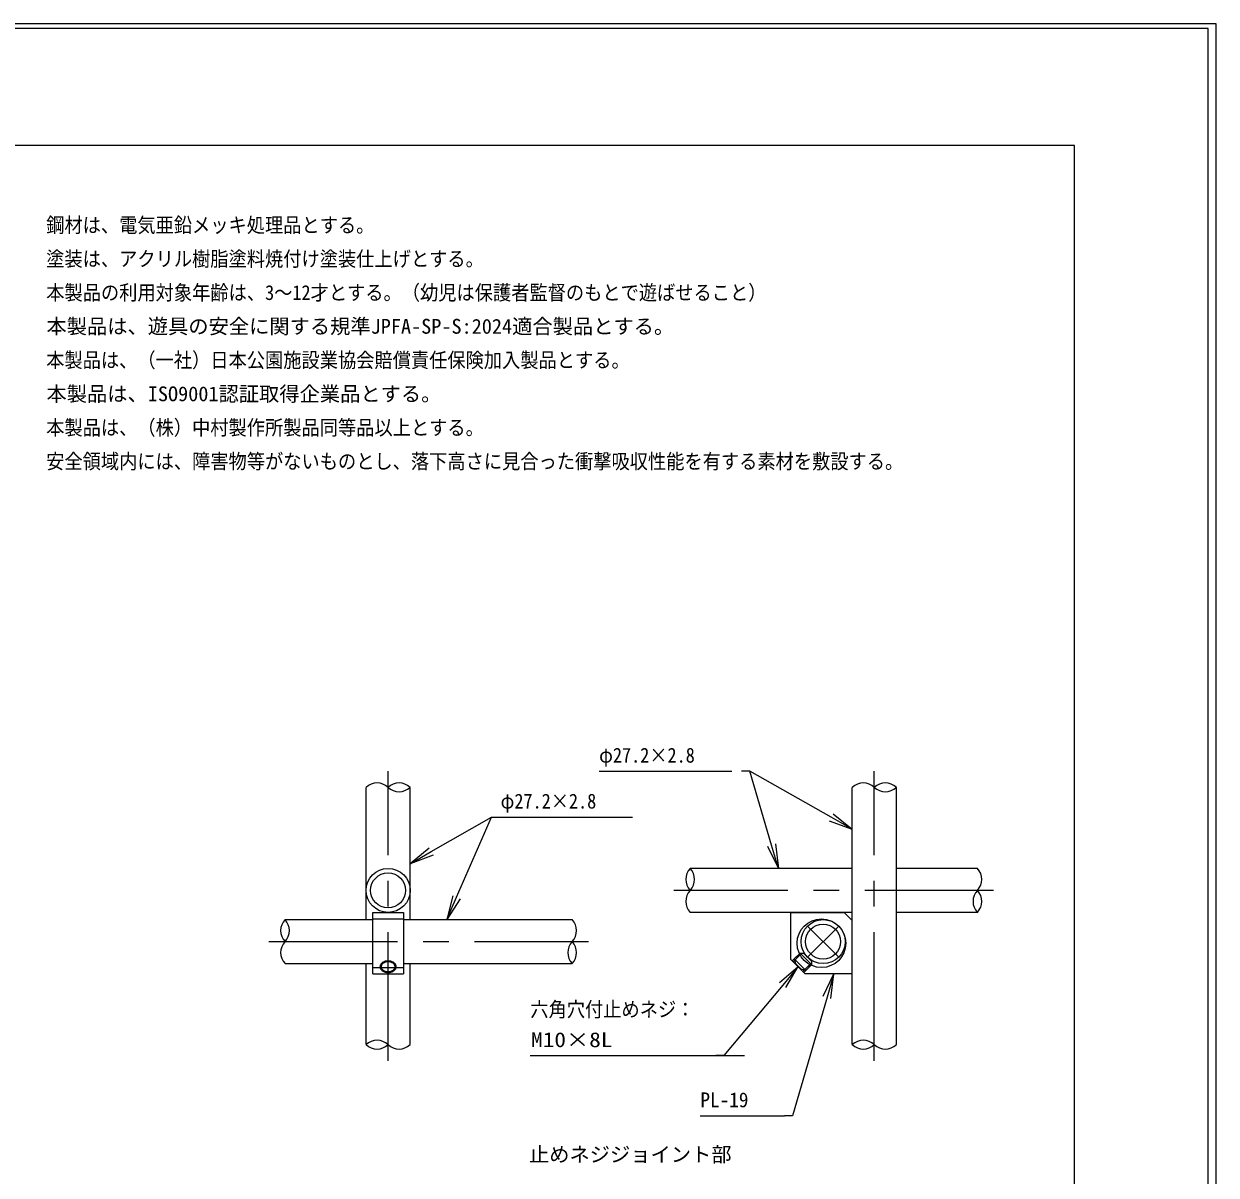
# Model space of a CAD drawing. Units: millimetres, scale not verified. Extents: x 0 to 420, y 0 to 297.
# Drawn here: x 273.1 to 420.2, y 155.1 to 297.2 of the extents above; entities that cross this region are included whole.
import ezdxf
from ezdxf.enums import TextEntityAlignment as Align

# ---------------------------------------------------------------- set-up
doc = ezdxf.new("R2010")
doc.units = ezdxf.units.MM
doc.header["$LTSCALE"] = 0.5
doc.linetypes.add('USER1', pattern=[19.05, 12.7, -6.35])
doc.linetypes.add('USER2', pattern=[50.8, 31.75, -6.35, 6.35, -6.35])
for name, color, linetype, lineweight in [('DEFPOINTS_3', 7, 'Continuous', 0), ('LY_2', 7, 'Continuous', 0), ('LY_5', 7, 'Continuous', 0), ('LY_6', 7, 'Continuous', 0)]:
    doc.layers.add(name, color=color, linetype=linetype, lineweight=lineweight)
doc.styles.add('ＭＳ ゴシック', font='')
doc.styles.get('ＭＳ ゴシック').set_extended_font_data('MS Gothic')

# ---------------------------------------------------------------- blocks, each defined once
blk = doc.blocks.new('-002-_U2')
at = {"color": 7, "linetype": 'Continuous', "lineweight": 0}
for p, q in [((-1, 0.1667), (0, 0)), ((0, 0), (-1, 0)), ((-1, -0.1667), (0, 0))]:
    blk.add_line(p, q, dxfattribs=at)

msp = doc.modelspace()

# ---------------------------------------------------------------- linework, layer by layer
at = {"layer": 'DEFPOINTS_3'}
for p, q in [((420.25, 297.2414), (0.25, 297.2414)), ((420.25, 0.2414), (420.25, 297.2414))]:
    msp.add_line(p, q, dxfattribs=at)
at = {"layer": 'LY_2'}
for p, q in [((402.75, 282.2414), (17.75, 282.2414)), ((402.75, 15.2414), (402.75, 282.2414))]:
    msp.add_line(p, q, dxfattribs=at)
at = {"layer": 'LY_5'}
for p, q in [((419.248, 296.6789), (1.252, 296.6789)), ((419.248, -0.2414), (419.248, 296.6789)), ((315.3487, 186.6773), (315.3487, 202.9993)), ((320.7887, 186.6773), (320.7887, 202.9993)), ((375.3487, 171.2373), (375.3487, 202.9993)), ((380.7887, 171.2373), (380.7887, 202.9993)), ((375.3487, 192.9993), (355.3487, 192.9993)), ((390.7887, 192.9993), (380.7887, 192.9993)), ((316.1687, 179.9593), (316.1687, 187.5593)), ((316.1687, 187.5593), (319.9687, 187.5593)), ((319.9687, 187.5593), (319.9687, 179.9593)), ((375.3487, 187.5593), (355.3487, 187.5593)), ((367.7487, 187.5593), (374.3487, 187.5593)), ((367.7487, 181.7593), (367.7487, 187.5593)), ((375.3487, 186.5593), (374.3487, 187.5593)), ((390.7887, 187.5593), (380.7887, 187.5593)), ((305.3487, 186.6773), (316.1687, 186.6773)), ((319.9687, 186.6773), (340.7887, 186.6773)), ((375.3487, 179.9593), (375.3487, 186.5593)), ((305.3487, 181.2373), (316.1687, 181.2373)), ((315.3487, 171.2373), (315.3487, 181.2373)), ((317.238, 181.0167), (317.2218, 180.9649)), ((317.2606, 181.0673), (317.238, 181.0167)), ((317.2893, 181.1163), (317.2606, 181.0673)), ((317.3239, 181.1634), (317.2893, 181.1163)), ((317.3642, 181.2081), (317.3239, 181.1634)), ((317.4099, 181.2502), (317.3642, 181.2081)), ((317.4606, 181.2893), (317.4099, 181.2502)), ((317.5159, 181.3251), (317.4606, 181.2893)), ((317.5754, 181.3574), (317.5159, 181.3251)), ((317.6387, 181.3859), (317.5754, 181.3574)), ((317.7052, 181.4104), (317.6387, 181.3859)), ((317.7746, 181.4307), (317.7052, 181.4104)), ((317.8461, 181.4467), (317.7746, 181.4307)), ((317.9194, 181.4582), (317.8461, 181.4467)), ((317.9937, 181.4651), (317.9194, 181.4582)), ((318.0687, 181.4674), (317.9937, 181.4651)), ((318.1436, 181.4651), (318.0687, 181.4674)), ((318.218, 181.4582), (318.1436, 181.4651)), ((318.2913, 181.4467), (318.218, 181.4582)), ((318.3628, 181.4307), (318.2913, 181.4467)), ((318.4321, 181.4104), (318.3628, 181.4307)), ((318.4987, 181.3859), (318.4321, 181.4104)), ((318.562, 181.3574), (318.4987, 181.3859)), ((318.6215, 181.3251), (318.562, 181.3574)), ((318.6768, 181.2893), (318.6215, 181.3251)), ((318.7275, 181.2502), (318.6768, 181.2893)), ((318.7732, 181.2081), (318.7275, 181.2502)), ((318.8135, 181.1634), (318.7732, 181.2081)), ((318.8481, 181.1163), (318.8135, 181.1634)), ((318.8768, 181.0673), (318.8481, 181.1163)), ((318.8994, 181.0167), (318.8768, 181.0673)), ((318.9156, 180.9649), (318.8994, 181.0167)), ((319.9687, 181.2373), (340.7887, 181.2373)), ((320.7887, 171.2373), (320.7887, 181.2373)), ((367.7487, 181.7593), (369.5487, 179.9593)), ((316.1687, 179.9593), (319.9687, 179.9593)), ((317.212, 180.9123), (317.2087, 180.8593)), ((317.2087, 180.8593), (317.212, 180.8063)), ((317.2218, 180.9649), (317.212, 180.9123)), ((317.212, 180.8063), (317.2218, 180.7537)), ((317.2218, 180.7537), (317.238, 180.7019)), ((317.238, 180.7019), (317.2606, 180.6513)), ((317.2606, 180.6513), (317.2893, 180.6023)), ((317.2893, 180.6023), (317.3239, 180.5552)), ((317.3239, 180.5552), (317.3642, 180.5105)), ((317.3642, 180.5105), (317.4099, 180.4684)), ((317.4099, 180.4684), (317.4606, 180.4293)), ((317.4606, 180.4293), (317.5159, 180.3935)), ((317.5159, 180.3935), (317.5754, 180.3612)), ((317.5754, 180.3612), (317.6387, 180.3327)), ((317.6387, 180.3327), (317.7052, 180.3082)), ((317.7052, 180.3082), (317.7746, 180.2879)), ((317.7746, 180.2879), (317.8461, 180.2719)), ((317.8461, 180.2719), (317.9194, 180.2604)), ((317.9194, 180.2604), (317.9937, 180.2535)), ((317.9937, 180.2535), (318.0687, 180.2512)), ((318.0687, 180.2512), (318.1436, 180.2535)), ((318.1436, 180.2535), (318.218, 180.2604)), ((318.218, 180.2604), (318.2913, 180.2719)), ((318.2913, 180.2719), (318.3628, 180.2879)), ((318.3628, 180.2879), (318.4321, 180.3082)), ((318.4321, 180.3082), (318.4987, 180.3327)), ((318.4987, 180.3327), (318.562, 180.3612)), ((318.562, 180.3612), (318.6215, 180.3935)), ((318.6215, 180.3935), (318.6768, 180.4293)), ((318.6768, 180.4293), (318.7275, 180.4684)), ((318.7275, 180.4684), (318.7732, 180.5105)), ((318.7732, 180.5105), (318.8135, 180.5552)), ((318.8135, 180.5552), (318.8481, 180.6023)), ((318.8481, 180.6023), (318.8768, 180.6513)), ((318.8768, 180.6513), (318.8994, 180.7019)), ((318.8994, 180.7019), (318.9156, 180.7537)), ((318.9254, 180.9123), (318.9156, 180.9649)), ((318.9156, 180.7537), (318.9254, 180.8063)), ((318.9287, 180.8593), (318.9254, 180.9123)), ((318.9254, 180.8063), (318.9287, 180.8593)), ((375.3487, 179.9593), (369.5487, 179.9593))]:
    msp.add_line(p, q, dxfattribs=at)
at = {"layer": 'LY_5', "linetype": 'USER2'}
for p, q in [((318.0687, 169.2373), (318.0687, 204.9993)), ((378.0687, 169.2373), (378.0687, 204.9993)), ((392.7887, 190.2793), (353.3487, 190.2793)), ((303.3487, 183.9573), (342.7887, 183.9573))]:
    msp.add_line(p, q, dxfattribs=at)
at = {"layer": 'LY_5', "linetype": 'USER1'}
for p, q in [((316.1687, 186.7593), (319.9687, 186.7593)), ((368.8416, 182.4664), (367.9416, 181.5664)), ((368.197, 181.8218), (368.9041, 182.5289)), ((370.3183, 181.1147), (368.9041, 182.5289)), ((368.9041, 182.5289), (369.3284, 182.5289)), ((370.3183, 181.539), (369.3284, 182.5289)), ((368.9195, 182.3146), (368.0564, 181.4516)), ((369.6112, 180.4076), (368.197, 181.8218)), ((368.197, 181.8218), (368.3523, 181.2423)), ((369.0317, 180.5629), (368.3523, 181.2423)), ((370.104, 181.1301), (369.241, 180.267)), ((370.2558, 181.0522), (369.3558, 180.1522)), ((369.6112, 180.4076), (370.3183, 181.1147)), ((370.3183, 181.539), (370.3183, 181.1147)), ((316.1687, 180.7593), (319.9687, 180.7593)), ((369.6112, 180.4076), (369.0317, 180.5629))]:
    msp.add_line(p, q, dxfattribs=at)
at = {"layer": 'LY_5', "color": 2, "lineweight": 18}
for p, q in [((369.8234, 185.8806), (373.67, 182.034)), ((373.67, 185.8806), (369.8234, 182.034)), ((317.0839, 180.9821), (317.0725, 180.9209)), ((317.1028, 181.0423), (317.0839, 180.9821)), ((317.129, 181.1011), (317.1028, 181.0423)), ((317.1624, 181.1581), (317.129, 181.1011)), ((317.2027, 181.2129), (317.1624, 181.1581)), ((317.2495, 181.2649), (317.2027, 181.2129)), ((317.3027, 181.3138), (317.2495, 181.2649)), ((317.3616, 181.3593), (317.3027, 181.3138)), ((317.4259, 181.401), (317.3616, 181.3593)), ((317.4951, 181.4385), (317.4259, 181.401)), ((317.5687, 181.4717), (317.4951, 181.4385)), ((317.6461, 181.5002), (317.5687, 181.4717)), ((317.7267, 181.5238), (317.6461, 181.5002)), ((317.8099, 181.5423), (317.7267, 181.5238)), ((317.895, 181.5557), (317.8099, 181.5423)), ((317.9815, 181.5637), (317.895, 181.5557)), ((318.0687, 181.5664), (317.9815, 181.5637)), ((318.1559, 181.5637), (318.0687, 181.5664)), ((318.2423, 181.5557), (318.1559, 181.5637)), ((318.3275, 181.5423), (318.2423, 181.5557)), ((318.4107, 181.5238), (318.3275, 181.5423)), ((318.4913, 181.5002), (318.4107, 181.5238)), ((318.5687, 181.4717), (318.4913, 181.5002)), ((318.6423, 181.4385), (318.5687, 181.4717)), ((318.7115, 181.401), (318.6423, 181.4385)), ((318.7758, 181.3593), (318.7115, 181.401)), ((318.8347, 181.3138), (318.7758, 181.3593)), ((318.8878, 181.2649), (318.8347, 181.3138)), ((318.9347, 181.2129), (318.8878, 181.2649)), ((318.975, 181.1581), (318.9347, 181.2129)), ((319.0084, 181.1011), (318.975, 181.1581)), ((319.0346, 181.0423), (319.0084, 181.1011)), ((319.0535, 180.9821), (319.0346, 181.0423)), ((319.0649, 180.9209), (319.0535, 180.9821)), ((317.0725, 180.9209), (317.0687, 180.8593)), ((317.0687, 180.8593), (317.0725, 180.7977)), ((317.0725, 180.7977), (317.0839, 180.7365)), ((317.0839, 180.7365), (317.1028, 180.6763)), ((317.1028, 180.6763), (317.129, 180.6175)), ((317.129, 180.6175), (317.1624, 180.5605)), ((317.1624, 180.5605), (317.2027, 180.5057)), ((317.2027, 180.5057), (317.2495, 180.4537)), ((317.2495, 180.4537), (317.3027, 180.4048)), ((317.3027, 180.4048), (317.3616, 180.3593)), ((317.3616, 180.3593), (317.4259, 180.3176)), ((317.4259, 180.3176), (317.4951, 180.2801)), ((317.4951, 180.2801), (317.5687, 180.2469)), ((317.5687, 180.2469), (317.6461, 180.2184)), ((317.6461, 180.2184), (317.7267, 180.1948)), ((317.7267, 180.1948), (317.8099, 180.1763)), ((317.8099, 180.1763), (317.895, 180.1629)), ((317.895, 180.1629), (317.9815, 180.1549)), ((317.9815, 180.1549), (318.0687, 180.1522)), ((318.0687, 180.1522), (318.1559, 180.1549)), ((318.1559, 180.1549), (318.2423, 180.1629)), ((318.2423, 180.1629), (318.3275, 180.1763)), ((318.3275, 180.1763), (318.4107, 180.1948)), ((318.4107, 180.1948), (318.4913, 180.2184)), ((318.4913, 180.2184), (318.5687, 180.2469)), ((318.5687, 180.2469), (318.6423, 180.2801)), ((318.6423, 180.2801), (318.7115, 180.3176)), ((318.7115, 180.3176), (318.7758, 180.3593)), ((318.7758, 180.3593), (318.8347, 180.4048)), ((318.8347, 180.4048), (318.8878, 180.4537)), ((318.8878, 180.4537), (318.9347, 180.5057)), ((318.9347, 180.5057), (318.975, 180.5605)), ((318.975, 180.5605), (319.0084, 180.6175)), ((319.0084, 180.6175), (319.0346, 180.6763)), ((319.0346, 180.6763), (319.0535, 180.7365)), ((319.0535, 180.7365), (319.0649, 180.7977)), ((319.0687, 180.8593), (319.0649, 180.9209)), ((319.0649, 180.7977), (319.0687, 180.8593))]:
    msp.add_line(p, q, dxfattribs=at)
at = {"layer": 'LY_5'}
for centre, radius in [((318.0687, 190.2793), 2.72), ((371.5487, 183.7593), 3), ((371.7467, 183.9573), 2.72)]:
    msp.add_circle(centre, radius, dxfattribs=at)
at = {"layer": 'LY_5', "color": 2, "lineweight": 18}
for centre in [(318.0687, 190.2793), (371.7467, 183.9573)]:
    msp.add_circle(centre, 2.16, dxfattribs=at)
at = {"layer": 'LY_6'}
for p, q in [((344.1079, 204.9993), (360.5033, 204.9993)), ((362.6936, 204.9993), (361.6936, 204.9993)), ((365.3782, 195.8773), (362.6936, 204.9993)), ((372.7395, 199.2989), (362.6936, 204.9993)), ((323.3914, 195.0605), (330.8466, 199.3338)), ((326.5207, 189.4266), (330.8466, 199.3338)), ((330.8466, 199.3338), (331.8466, 199.3338)), ((331.8466, 199.3338), (348.2421, 199.3338)), ((366.773, 178.5966), (359.5195, 169.8807)), ((372.2401, 177.0794), (367.9755, 162.4612)), ((335.6195, 169.8807), (362.058, 169.8807)), ((359.5195, 169.8807), (358.5195, 169.8807)), ((356.5897, 162.4612), (366.9755, 162.4612)), ((367.9755, 162.4612), (366.9755, 162.4612))]:
    msp.add_line(p, q, dxfattribs=at)
at = {"layer": 'LY_6', "color": 2, "lineweight": 18}
for centre, start, end in [((316.7087, 201.5567), 46.68802, 133.31198), ((319.4287, 201.5567), 46.68802, 133.31198), ((376.7087, 201.5567), 46.68802, 133.31198), ((379.4287, 201.5567), 46.68802, 133.31198), ((319.4287, 204.4419), 226.68802, 313.31198), ((379.4287, 204.4419), 226.68802, 313.31198), ((356.7913, 191.6393), 136.68802, 223.31198), ((353.9061, 191.6393), 316.68802, 43.31198), ((389.3461, 191.6393), 316.68802, 43.31198), ((356.7913, 188.9193), 136.68802, 223.31198), ((392.2313, 188.9193), 136.68802, 223.31198), ((389.3461, 188.9193), 316.68802, 43.31198), ((306.7913, 185.3173), 136.68802, 223.31198), ((303.9061, 185.3173), 316.68802, 43.31198), ((339.3461, 185.3173), 316.68802, 43.31198), ((306.7913, 182.5973), 136.68802, 223.31198), ((342.2313, 182.5973), 136.68802, 223.31198), ((339.3461, 182.5973), 316.68802, 43.31198), ((316.7087, 169.7947), 46.68802, 133.31198), ((316.7087, 172.6799), 226.68802, 313.31198), ((319.4287, 172.6799), 226.68802, 313.31198), ((376.7087, 169.7947), 46.68802, 133.31198), ((376.7087, 172.6799), 226.68802, 313.31198), ((379.4287, 172.6799), 226.68802, 313.31198)]:
    msp.add_arc(centre, 1.9826, start, end, dxfattribs=at)

# ---------------------------------------------------------------- block references
at = {"layer": 'LY_6', "xscale": 3, "yscale": 3}
for p, rotation in [((375.3487, 197.8184), 330.42798), ((366.2252, 192.9993), 286.39928), ((320.7887, 193.5686), 209.82136), ((325.3203, 186.6773), 246.41194), ((368.692, 180.9026), 50.23271), ((373.0802, 179.9593), 73.73634)]:
    msp.add_blockref('-002-_U2', p, dxfattribs=dict(at, rotation=rotation))

# ---------------------------------------------------------------- texts
at = {"layer": 'LY_6', "style": 'ＭＳ ゴシック'}
for s, width, p in [('鋼材は、電気亜鉛メッキ処理品とする。', 0.9, (275.8802, 270.9383)), ('塗装は、アクリル樹脂塗料焼付け塗装仕上げとする。', 0.9, (275.8802, 266.7716)), ('本製品の利用対象年齢は、3～12才とする。（幼児は保護者監督のもとで遊ばせること）', 0.9, (275.8875, 262.605)), ('本製品は、（一社）日本公園施設業協会賠償責任保険加入製品とする。', 0.9, (275.8802, 254.2716)), ('本製品は、（株）中村製作所製品同等品以上とする。', 0.9, (275.8802, 245.9383)), ('安全領域内には、障害物等がないものとし、落下高さに見合った衝撃吸収性能を有する素材を敷設する。', 0.9, (275.8802, 241.7716)), ('φ27.2×2.8', 0.9, (344.1101, 205.4993)), ('φ27.2×2.8', 0.9, (331.9489, 199.8338)), ('六角穴付止めネジ：', 0.9, (335.6195, 174.1307)), ('M10×8L', 1.15, (335.7182, 170.3807)), ('PL-19', 0.95, (356.6127, 162.9612))]:
    msp.add_text(s, height=1.833, dxfattribs=dict(at, width=width)).set_placement(p, align=Align.BOTTOM_LEFT)
for s, p in [('本製品は、遊具の安全に関する規準JPFA-SP-S:2024適合製品とする。', (275.9127, 258.4383)), ('本製品は、ISO9001認証取得企業品とする。', (275.9159, 250.105)), ('止めネジジョイント部', (335.4529, 156.2188))]:
    msp.add_text(s, height=1.833, dxfattribs=at).set_placement(p, align=Align.BOTTOM_LEFT)

doc.saveas('drawing.dxf')
